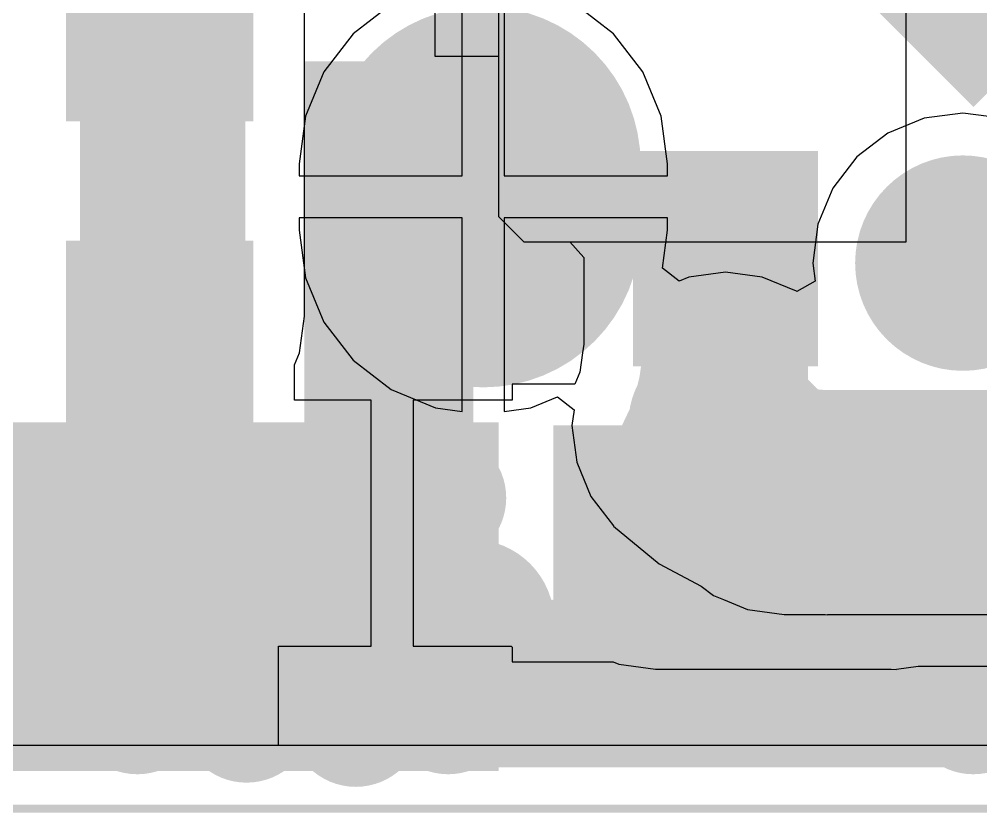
# Model space of a CAD drawing. Extents: x 56.2 to 141.8, y 48 to 96.4.
# Drawn here: x 105.36 to 111.17, y 47.96 to 52.76 of the extents above; entities that cross this region are included whole.
import ezdxf

# ---------------------------------------------------------------- set-up
doc = ezdxf.new("R2010")
doc.units = 0
doc.header["$MEASUREMENT"] = 0
for name, color, linetype in [('BOTTOMLAYER', 5, 'CONTINUOUS'), ('BOTTOMPASTE', 16, 'CONTINUOUS'), ('BOTTOMSOLDER', 6, 'CONTINUOUS'), ('KEEPOUTLAYER', 6, 'CONTINUOUS'), ('MULTILAYER', 9, 'CONTINUOUS'), ('TOPLAYER', 1, 'CONTINUOUS'), ('TOPPASTE', 8, 'CONTINUOUS'), ('TOPSOLDER', 216, 'CONTINUOUS')]:
    doc.layers.add(name, color=color, linetype=linetype)

msp = doc.modelspace()

# ---------------------------------------------------------------- linework, layer by layer
at = {"layer": 'BOTTOMLAYER'}
for p, q in [((108.2548, 53.761589), (108.2548, 51.562)), ((110.7186, 51.4096), (110.7186, 53.655011)), ((107.080134, 50.960404), (107.080134, 52.923867)), ((107.86919, 52.898332), (107.86919, 52.532801)), ((107.86919, 52.532801), (108.2548, 52.532801)), ((108.2548, 52.532801), (108.2548, 51.562)), ((108.2548, 51.562), (108.4072, 51.4096)), ((108.2548, 51.562), (108.4072, 51.4096)), ((108.4072, 51.4096), (110.7186, 51.4096)), ((108.4072, 51.4096), (108.686133, 51.4096)), ((108.686133, 51.4096), (108.769871, 51.314114)), ((108.769871, 51.314114), (108.769066, 51.308)), ((108.769066, 51.308), (108.769066, 50.790716)), ((107.050921, 50.738509), (107.080134, 50.960404)), ((108.769066, 50.790716), (108.762193, 50.738509)), ((107.020403, 50.664834), (107.050921, 50.738509)), ((108.762193, 50.738509), (108.746803, 50.621618)), ((107.020403, 50.451799), (107.020403, 50.664834)), ((108.746803, 50.621618), (108.716227, 50.547798)), ((108.716227, 50.547798), (108.336799, 50.547798)), ((108.336799, 50.547798), (108.336799, 50.451802)), ((107.484796, 50.451799), (107.020403, 50.451799)), ((107.484796, 49.7078), (107.484796, 50.451799)), ((108.330794, 50.451799), (107.738796, 50.451799)), ((107.738796, 50.451799), (107.738796, 49.7078)), ((108.336799, 50.451802), (108.330794, 50.451802)), ((108.330794, 50.451802), (108.330794, 50.451799)), ((107.484796, 48.963801), (107.484796, 49.7078)), ((107.738796, 49.7078), (107.738796, 48.963801)), ((106.924399, 48.362944), (106.924399, 48.963801)), ((106.924399, 48.963801), (107.484796, 48.963801)), ((107.738796, 48.963801), (108.330794, 48.963801)), ((108.330794, 48.963801), (108.330792, 48.963801)), ((108.330792, 48.963801), (108.336799, 48.957794)), ((108.330794, 48.963801), (108.330794, 48.963801)), ((108.336799, 48.957794), (108.336799, 48.867802)), ((108.336799, 48.867802), (108.948057, 48.867802)), ((108.948057, 48.867802), (108.980704, 48.854279)), ((108.980704, 48.854279), (109.202598, 48.825066)), ((110.659802, 48.825066), (110.79148, 48.842402)), ((110.79148, 48.842402), (111.474801, 48.842402)), ((109.202598, 48.825066), (110.628394, 48.825066)), ((110.628394, 48.825066), (110.659753, 48.821978)), ((110.659753, 48.821978), (110.659753, 48.825066)), ((110.659753, 48.825066), (110.659802, 48.825066)), ((112.9808, 48.362944), (106.924399, 48.362944))]:
    msp.add_line(p, q, dxfattribs=at)
at = {"layer": 'BOTTOMLAYER', "const_width": 1.000001}
for points in [[(106.2228, 50.960404), (106.2228, 53.7464)], [(110.576411, 53.481862), (111.480272, 52.578)], [(111.480272, 52.578), (113.691398, 52.578)], [(109.6264, 49.911), (109.6264, 51.308)], [(109.202598, 49.6824), (110.659802, 49.6824)]]:
    msp.add_lwpolyline(points, dxfattribs=at)
at = {"layer": 'BOTTOMLAYER'}
for points, const_width in [([(110.787, 51.280601, 1), (111.337001, 51.280601, 1)], 0.549999), ([(109.3764, 50.794092, 1), (109.876399, 50.794092, 1)], 0.499999), ([(109.3764, 50.794092, 1), (109.876399, 50.794092, 1)], 0.499999), ([(109.3764, 50.794092, 1), (109.876399, 50.794092, 1)], 0.499999), ([(109.3764, 50.794092, 1), (109.876399, 50.794092, 1)], 0.499999), ([(109.3764, 50.794092, 1), (109.876399, 50.794092, 1)], 0.499999), ([(109.3764, 50.794092, 1), (109.876399, 50.794092, 1)], 0.499999), ([(109.3764, 50.794092, 1), (109.876399, 50.794092, 1)], 0.499999), ([(109.3764, 50.794092, 1), (109.876399, 50.794092, 1)], 0.499999), ([(109.3764, 50.794092, 1), (109.876399, 50.794092, 1)], 0.499999), ([(109.3764, 50.794092, 1), (109.876399, 50.794092, 1)], 0.499999), ([(109.3764, 50.794092, 1), (109.876399, 50.794092, 1)], 0.499999), ([(109.3764, 50.794092, 1), (109.876399, 50.794092, 1)], 0.499999), ([(109.3764, 50.794092, 1), (109.876399, 50.794092, 1)], 0.499999), ([(109.3764, 50.794092, 1), (109.876399, 50.794092, 1)], 0.499999), ([(109.290594, 50.316841, 1), (109.790593, 50.316841, 1)], 0.499999), ([(109.290594, 50.316841, 1), (109.790593, 50.316841, 1)], 0.499999), ([(109.290594, 50.316841, 1), (109.790593, 50.316841, 1)], 0.499999), ([(109.290594, 50.316841, 1), (109.790593, 50.316841, 1)], 0.499999), ([(109.290594, 50.316841, 1), (109.790593, 50.316841, 1)], 0.499999), ([(109.290594, 50.316841, 1), (109.790593, 50.316841, 1)], 0.499999), ([(109.290594, 50.316841, 1), (109.790593, 50.316841, 1)], 0.499999), ([(109.290594, 50.316841, 1), (109.790593, 50.316841, 1)], 0.499999), ([(109.290594, 50.316841, 1), (109.790593, 50.316841, 1)], 0.499999), ([(109.290594, 50.316841, 1), (109.790593, 50.316841, 1)], 0.499999), ([(109.290594, 50.316841, 1), (109.790593, 50.316841, 1)], 0.499999), ([(109.290594, 50.316841, 1), (109.790593, 50.316841, 1)], 0.499999), ([(109.290594, 50.316841, 1), (109.790593, 50.316841, 1)], 0.499999), ([(109.290594, 50.316841, 1), (109.790593, 50.316841, 1)], 0.499999), ([(109.4264, 50.3682, 1), (109.8264, 50.3682, 1)], 0.399999), ([(108.926546, 49.708051, 1), (109.426545, 49.708051, 1)], 0.499999), ([(108.926546, 49.708051, 1), (109.426545, 49.708051, 1)], 0.499999), ([(108.926546, 49.708051, 1), (109.426545, 49.708051, 1)], 0.499999), ([(108.926546, 49.708051, 1), (109.426545, 49.708051, 1)], 0.499999), ([(108.926546, 49.708051, 1), (109.426545, 49.708051, 1)], 0.499999), ([(108.926546, 49.708051, 1), (109.426545, 49.708051, 1)], 0.499999), ([(108.926546, 49.708051, 1), (109.426545, 49.708051, 1)], 0.499999), ([(108.926546, 49.708051, 1), (109.426545, 49.708051, 1)], 0.499999), ([(108.926546, 49.708051, 1), (109.426545, 49.708051, 1)], 0.499999), ([(108.926546, 49.708051, 1), (109.426545, 49.708051, 1)], 0.499999), ([(108.926546, 49.708051, 1), (109.426545, 49.708051, 1)], 0.499999), ([(108.926546, 49.708051, 1), (109.426545, 49.708051, 1)], 0.499999), ([(108.926546, 49.708051, 1), (109.426545, 49.708051, 1)], 0.499999), ([(108.926546, 49.708051, 1), (109.426545, 49.708051, 1)], 0.499999), ([(110.409754, 49.6824, 1), (110.909753, 49.6824, 1)], 0.499999), ([(110.409754, 49.6824, 1), (110.909753, 49.6824, 1)], 0.499999), ([(110.409754, 49.6824, 1), (110.909753, 49.6824, 1)], 0.499999), ([(110.409754, 49.6824, 1), (110.909753, 49.6824, 1)], 0.499999), ([(110.409754, 49.6824, 1), (110.909753, 49.6824, 1)], 0.499999), ([(110.409754, 49.6824, 1), (110.909753, 49.6824, 1)], 0.499999), ([(110.409754, 49.6824, 1), (110.909753, 49.6824, 1)], 0.499999), ([(110.409754, 49.6824, 1), (110.909753, 49.6824, 1)], 0.499999), ([(110.409754, 49.6824, 1), (110.909753, 49.6824, 1)], 0.499999), ([(110.409754, 49.6824, 1), (110.909753, 49.6824, 1)], 0.499999), ([(110.409754, 49.6824, 1), (110.909753, 49.6824, 1)], 0.499999), ([(110.409754, 49.6824, 1), (110.909753, 49.6824, 1)], 0.499999), ([(110.409754, 49.6824, 1), (110.909753, 49.6824, 1)], 0.499999), ([(110.409754, 49.6824, 1), (110.909753, 49.6824, 1)], 0.499999), ([(107.7492, 49.8602, 1), (108.0492, 49.8602, 1)], 0.299999), ([(105.895, 49.7332, 1), (106.195, 49.7332, 1)], 0.299999), ([(106.53, 49.7078, 1), (106.83, 49.7078, 1)], 0.299999), ([(107.1396, 49.7586, 1), (107.4396, 49.7586, 1)], 0.299999), ([(107.8, 49.2506, 1), (108.1, 49.2506, 1)], 0.299999), ([(105.895, 49.1744, 1), (106.195, 49.1744, 1)], 0.299999), ([(106.5554, 49.149, 1), (106.8554, 49.149, 1)], 0.299999), ([(107.165, 49.0982, 1), (107.465, 49.0982, 1)], 0.299999), ([(108.3588, 48.6918, 1), (108.6588, 48.6918, 1)], 0.299999), ([(109.1462, 48.6664, 1), (109.4462, 48.6664, 1)], 0.299999), ([(110.086, 48.641, 1), (110.386, 48.641, 1)], 0.299999), ([(105.9204, 48.5902, 1), (106.2204, 48.5902, 1)], 0.299999), ([(106.5808, 48.5394, 1), (106.8808, 48.5394, 1)], 0.299999), ([(107.8, 48.5902, 1), (108.1, 48.5902, 1)], 0.299999), ([(110.975, 48.5902, 1), (111.275, 48.5902, 1)], 0.299999), ([(107.2412, 48.514, 1), (107.5412, 48.514, 1)], 0.299999)]:
    msp.add_lwpolyline(points, format="xyb", close=True, dxfattribs=dict(at, const_width=const_width))
at = {"layer": 'BOTTOMLAYER', "const_width": 1.000001}
for points in [[(109.6264, 50.794092, -0.198912), (109.176546, 49.708051)], [(109.6264, 50.794092, -0.198912), (109.176546, 49.708051)], [(109.6264, 50.794092, -0.198912), (109.176546, 49.708051)], [(109.6264, 50.794092, -0.198912), (109.176546, 49.708051)], [(109.6264, 50.794092, -0.198912), (109.176546, 49.708051)], [(109.6264, 50.794092, -0.198912), (109.176546, 49.708051)], [(109.6264, 50.794092, -0.198912), (109.176546, 49.708051)], [(109.6264, 50.794092, -0.198912), (109.176546, 49.708051)], [(109.6264, 50.794092, -0.198912), (109.176546, 49.708051)], [(109.6264, 50.794092, -0.198912), (109.176546, 49.708051)], [(109.6264, 50.794092, -0.198912), (109.176546, 49.708051)], [(109.6264, 50.794092, -0.198912), (109.176546, 49.708051)], [(109.6264, 50.794092, -0.198912), (109.176546, 49.708051)], [(109.6264, 50.794092, -0.198912), (109.176546, 49.708051)], [(110.659753, 49.6824, -0.263731), (109.540594, 50.316841)], [(110.659753, 49.6824, -0.263731), (109.540594, 50.316841)], [(110.659753, 49.6824, -0.263731), (109.540594, 50.316841)], [(110.659753, 49.6824, -0.263731), (109.540594, 50.316841)], [(110.659753, 49.6824, -0.263731), (109.540594, 50.316841)], [(110.659753, 49.6824, -0.263731), (109.540594, 50.316841)], [(110.659753, 49.6824, -0.263731), (109.540594, 50.316841)], [(110.659753, 49.6824, -0.263731), (109.540594, 50.316841)], [(110.659753, 49.6824, -0.263731), (109.540594, 50.316841)], [(110.659753, 49.6824, -0.263731), (109.540594, 50.316841)], [(110.659753, 49.6824, -0.263731), (109.540594, 50.316841)], [(110.659753, 49.6824, -0.263731), (109.540594, 50.316841)], [(110.659753, 49.6824, -0.263731), (109.540594, 50.316841)], [(110.659753, 49.6824, -0.263731), (109.540594, 50.316841)]]:
    msp.add_lwpolyline(points, format="xyb", dxfattribs=at)
at = {"layer": 'BOTTOMLAYER'}
for points in [[(105.740403, 52.240401), (106.670404, 52.240401), (105.740403, 53.220399), (106.670404, 53.220399)], [(107.080134, 48.3616), (108.102397, 48.3616), (107.080134, 52.5018), (108.102397, 52.5018)], [(109.1692, 50.758001), (110.0836, 50.758001), (109.1692, 51.857999), (110.0836, 51.857999)], [(105.740403, 50.335401), (106.670404, 50.335401), (105.740403, 51.315399), (106.670404, 51.315399)], [(108.076797, 50.197799), (107.146796, 50.197799), (108.076797, 49.217801), (107.146796, 49.217801)], [(109.616799, 50.197799), (108.686798, 50.197799), (109.616799, 49.217801), (108.686798, 49.217801)], [(110.194801, 49.192401), (111.124802, 49.192401), (110.194801, 50.172399), (111.124802, 50.172399)], [(105.7402, 48.3616), (108.1024, 48.3616), (105.7402, 49.9364), (108.1024, 49.9364)], [(106.670399, 49.359599), (105.740398, 49.359599), (106.670399, 48.379601), (105.740398, 48.379601)]]:
    msp.add_solid(points, dxfattribs=at)
at = {"layer": 'BOTTOMPASTE'}
for points in [[(105.740403, 52.240401), (106.670404, 52.240401), (105.740403, 53.220399), (106.670404, 53.220399)], [(109.1692, 50.758001), (110.0836, 50.758001), (109.1692, 51.857999), (110.0836, 51.857999)], [(105.740403, 50.335401), (106.670404, 50.335401), (105.740403, 51.315399), (106.670404, 51.315399)], [(108.076797, 50.197799), (107.146796, 50.197799), (108.076797, 49.217801), (107.146796, 49.217801)], [(109.616799, 50.197799), (108.686798, 50.197799), (109.616799, 49.217801), (108.686798, 49.217801)], [(110.194801, 49.192401), (111.124802, 49.192401), (110.194801, 50.172399), (111.124802, 50.172399)], [(106.670399, 49.359599), (105.740398, 49.359599), (106.670399, 48.379601), (105.740398, 48.379601)]]:
    msp.add_solid(points, dxfattribs=at)
at = {"layer": 'BOTTOMSOLDER'}
for points, const_width in [([(110.7362, 51.280601, 1), (111.387801, 51.280601, 1)], 0.651599), ([(109.3756, 50.3682, 1), (109.8772, 50.3682, 1)], 0.501599), ([(107.6984, 49.8602, 1), (108.1, 49.8602, 1)], 0.401599), ([(105.8442, 49.7332, 1), (106.2458, 49.7332, 1)], 0.401599), ([(107.0888, 49.7586, 1), (107.4904, 49.7586, 1)], 0.401599), ([(106.4792, 49.7078, 1), (106.8808, 49.7078, 1)], 0.401599), ([(107.7492, 49.2506, 1), (108.1508, 49.2506, 1)], 0.401599), ([(105.8442, 49.1744, 1), (106.2458, 49.1744, 1)], 0.401599), ([(106.5046, 49.149, 1), (106.9062, 49.149, 1)], 0.401599), ([(107.1142, 49.0982, 1), (107.5158, 49.0982, 1)], 0.401599), ([(108.308, 48.6918, 1), (108.7096, 48.6918, 1)], 0.401599), ([(109.0954, 48.6664, 1), (109.497, 48.6664, 1)], 0.401599), ([(110.0352, 48.641, 1), (110.4368, 48.641, 1)], 0.401599), ([(105.8696, 48.5902, 1), (106.2712, 48.5902, 1)], 0.401599), ([(107.7492, 48.5902, 1), (108.1508, 48.5902, 1)], 0.401599), ([(110.9242, 48.5902, 1), (111.3258, 48.5902, 1)], 0.401599), ([(106.53, 48.5394, 1), (106.9316, 48.5394, 1)], 0.401599), ([(107.1904, 48.514, 1), (107.592, 48.514, 1)], 0.401599)]:
    msp.add_lwpolyline(points, format="xyb", close=True, dxfattribs=dict(at, const_width=const_width))
for points in [[(105.638803, 52.138801), (106.772004, 52.138801), (105.638803, 53.321999), (106.772004, 53.321999)], [(109.0676, 50.656401), (110.1852, 50.656401), (109.0676, 51.959599), (110.1852, 51.959599)], [(105.638803, 50.233801), (106.772004, 50.233801), (105.638803, 51.416999), (106.772004, 51.416999)], [(108.178397, 50.299399), (107.045196, 50.299399), (108.178397, 49.116201), (107.045196, 49.116201)], [(109.718399, 50.299399), (108.585198, 50.299399), (109.718399, 49.116201), (108.585198, 49.116201)], [(110.093201, 49.090801), (111.226402, 49.090801), (110.093201, 50.273999), (111.226402, 50.273999)], [(106.771999, 49.461199), (105.638798, 49.461199), (106.771999, 48.278001), (105.638798, 48.278001)]]:
    msp.add_solid(points, dxfattribs=at)
at = {"layer": 'KEEPOUTLAYER', "const_width": 0.05}
msp.add_lwpolyline([(69.4436, 47.9806), (131.6482, 47.9806)], dxfattribs=at)
at = {"layer": 'MULTILAYER'}
for points, const_width in [([(110.787, 51.280601, 1), (111.337001, 51.280601, 1)], 0.549999), ([(109.4264, 50.3682, 1), (109.8264, 50.3682, 1)], 0.399999), ([(107.7492, 49.8602, 1), (108.0492, 49.8602, 1)], 0.299999), ([(105.895, 49.7332, 1), (106.195, 49.7332, 1)], 0.299999), ([(106.53, 49.7078, 1), (106.83, 49.7078, 1)], 0.299999), ([(107.1396, 49.7586, 1), (107.4396, 49.7586, 1)], 0.299999), ([(107.8, 49.2506, 1), (108.1, 49.2506, 1)], 0.299999), ([(105.895, 49.1744, 1), (106.195, 49.1744, 1)], 0.299999), ([(106.5554, 49.149, 1), (106.8554, 49.149, 1)], 0.299999), ([(107.165, 49.0982, 1), (107.465, 49.0982, 1)], 0.299999), ([(108.3588, 48.6918, 1), (108.6588, 48.6918, 1)], 0.299999), ([(109.1462, 48.6664, 1), (109.4462, 48.6664, 1)], 0.299999), ([(110.086, 48.641, 1), (110.386, 48.641, 1)], 0.299999), ([(105.9204, 48.5902, 1), (106.2204, 48.5902, 1)], 0.299999), ([(106.5808, 48.5394, 1), (106.8808, 48.5394, 1)], 0.299999), ([(107.8, 48.5902, 1), (108.1, 48.5902, 1)], 0.299999), ([(110.975, 48.5902, 1), (111.275, 48.5902, 1)], 0.299999), ([(107.2412, 48.514, 1), (107.5412, 48.514, 1)], 0.299999)]:
    msp.add_lwpolyline(points, format="xyb", close=True, dxfattribs=dict(at, const_width=const_width))
at = {"layer": 'TOPLAYER'}
for p, q in [((108.035001, 51.8076), (108.035001, 52.977407)), ((108.289001, 52.977407), (108.289001, 51.8076)), ((107.605238, 52.844944), (107.374619, 52.667985)), ((108.949383, 52.667985), (108.718764, 52.844944)), ((107.374619, 52.667985), (107.19766, 52.437365)), ((109.126343, 52.437365), (108.949383, 52.667985)), ((107.19766, 52.437365), (107.086418, 52.168803)), ((109.237584, 52.168803), (109.126343, 52.437365)), ((107.086418, 52.168803), (107.048475, 51.880602)), ((109.275527, 51.880602), (109.237584, 52.168803)), ((110.827053, 52.157432), (110.60812, 52.066746)), ((111.062, 52.188364), (110.827053, 52.157432)), ((111.296948, 52.157432), (111.062, 52.188364)), ((110.60812, 52.066746), (110.420114, 51.922487)), ((110.420114, 51.922487), (110.275855, 51.734481)), ((107.048475, 51.880602), (107.048475, 51.8076)), ((109.275527, 51.8076), (109.275527, 51.880602)), ((107.048475, 51.8076), (108.035001, 51.8076)), ((108.289001, 51.8076), (109.275527, 51.8076)), ((110.275855, 51.734481), (110.18517, 51.515548)), ((108.035001, 51.5536), (107.048475, 51.5536)), ((107.048475, 51.5536), (107.048475, 51.480598)), ((108.035001, 50.383793), (108.035001, 51.5536)), ((109.275527, 51.5536), (108.289001, 51.5536)), ((108.289001, 51.5536), (108.289001, 50.383793)), ((109.275527, 51.480598), (109.275527, 51.5536)), ((110.18517, 51.515548), (110.154237, 51.280601)), ((107.048475, 51.480598), (107.086418, 51.192397)), ((109.24508, 51.249331), (109.275527, 51.480598)), ((109.345837, 51.172019), (109.24508, 51.249331)), ((109.6264, 51.225534), (109.404506, 51.196319)), ((109.848294, 51.196319), (109.6264, 51.225534)), ((110.154237, 51.280601), (110.168609, 51.171447)), ((107.086418, 51.192397), (107.19766, 50.923835)), ((109.404506, 51.196319), (109.345837, 51.172019)), ((110.055068, 51.110672), (109.848294, 51.196319)), ((110.168609, 51.171447), (110.058622, 51.107945)), ((110.058622, 51.107945), (110.055068, 51.110672)), ((107.19766, 50.923835), (107.374619, 50.693216)), ((107.374619, 50.693216), (107.605238, 50.516257)), ((107.605238, 50.516257), (107.8738, 50.405015)), ((108.450202, 50.405015), (108.610306, 50.471332)), ((108.610306, 50.471332), (108.711063, 50.394019)), ((107.8738, 50.405015), (108.035001, 50.383793)), ((108.289001, 50.383793), (108.450202, 50.405015)), ((108.711063, 50.394019), (108.698355, 50.297489)), ((108.698355, 50.297489), (108.727568, 50.075595)), ((108.727568, 50.075595), (108.813216, 49.868821)), ((108.813216, 49.868821), (108.949462, 49.691262)), ((108.949462, 49.691262), (108.948413, 49.690213)), ((108.948413, 49.690213), (109.225951, 49.462444)), ((109.225951, 49.462444), (109.47891, 49.327234)), ((109.47891, 49.327234), (109.553332, 49.270128)), ((109.553332, 49.270128), (109.613896, 49.245042)), ((109.613896, 49.245042), (109.760106, 49.184479)), ((109.760106, 49.184479), (109.982, 49.155266)), ((109.982, 49.155266), (110.22841, 49.155266)), ((110.22841, 49.155266), (110.24347, 49.153783)), ((110.24347, 49.153783), (110.24347, 49.155266)), ((110.24347, 49.155266), (112.1156, 49.155266)), ((128.698737, 48.362944), (92.1512, 48.362944))]:
    msp.add_line(p, q, dxfattribs=at)
for points, const_width in [([(108.162001, 51.8806), (108.162001, 51.480601)], 1.699999), ([(109.6264, 50.3682), (109.982, 50.0126)], 1.000001), ([(109.982, 50.0126), (112.1156, 50.0126)], 1.000001), ([(104.2924, 49.657), (105.218799, 48.730601)], 1.000001), ([(105.218799, 48.730601), (125.946601, 48.730601)], 1.000001)]:
    msp.add_lwpolyline(points, dxfattribs=dict(at, const_width=const_width))
for points, const_width in [([(107.737001, 51.8806, 1), (108.587002, 51.8806, 1)], 0.849998), ([(107.737001, 51.480601, 1), (108.587002, 51.480601, 1)], 0.849998), ([(110.787, 51.280601, 1), (111.337001, 51.280601, 1)], 0.549999), ([(109.305689, 50.297489, 1), (109.805688, 50.297489, 1)], 0.499999), ([(109.305689, 50.297489, 1), (109.805688, 50.297489, 1)], 0.499999), ([(109.305689, 50.297489, 1), (109.805688, 50.297489, 1)], 0.499999), ([(109.305689, 50.297489, 1), (109.805688, 50.297489, 1)], 0.499999), ([(109.305689, 50.297489, 1), (109.805688, 50.297489, 1)], 0.499999), ([(109.305689, 50.297489, 1), (109.805688, 50.297489, 1)], 0.499999), ([(109.305689, 50.297489, 1), (109.805688, 50.297489, 1)], 0.499999), ([(109.305689, 50.297489, 1), (109.805688, 50.297489, 1)], 0.499999), ([(109.305689, 50.297489, 1), (109.805688, 50.297489, 1)], 0.499999), ([(109.305689, 50.297489, 1), (109.805688, 50.297489, 1)], 0.499999), ([(109.305689, 50.297489, 1), (109.805688, 50.297489, 1)], 0.499999), ([(109.305689, 50.297489, 1), (109.805688, 50.297489, 1)], 0.499999), ([(109.305689, 50.297489, 1), (109.805688, 50.297489, 1)], 0.499999), ([(109.305689, 50.297489, 1), (109.805688, 50.297489, 1)], 0.499999), ([(109.4264, 50.3682, 1), (109.8264, 50.3682, 1)], 0.399999), ([(109.993471, 50.0126, 1), (110.49347, 50.0126, 1)], 0.499999), ([(109.993471, 50.0126, 1), (110.49347, 50.0126, 1)], 0.499999), ([(109.993471, 50.0126, 1), (110.49347, 50.0126, 1)], 0.499999), ([(109.993471, 50.0126, 1), (110.49347, 50.0126, 1)], 0.499999), ([(109.993471, 50.0126, 1), (110.49347, 50.0126, 1)], 0.499999), ([(109.993471, 50.0126, 1), (110.49347, 50.0126, 1)], 0.499999), ([(109.993471, 50.0126, 1), (110.49347, 50.0126, 1)], 0.499999), ([(109.993471, 50.0126, 1), (110.49347, 50.0126, 1)], 0.499999), ([(109.993471, 50.0126, 1), (110.49347, 50.0126, 1)], 0.499999), ([(109.993471, 50.0126, 1), (110.49347, 50.0126, 1)], 0.499999), ([(109.993471, 50.0126, 1), (110.49347, 50.0126, 1)], 0.499999), ([(109.993471, 50.0126, 1), (110.49347, 50.0126, 1)], 0.499999), ([(109.993471, 50.0126, 1), (110.49347, 50.0126, 1)], 0.499999), ([(109.993471, 50.0126, 1), (110.49347, 50.0126, 1)], 0.499999), ([(107.7492, 49.8602, 1), (108.0492, 49.8602, 1)], 0.299999), ([(105.895, 49.7332, 1), (106.195, 49.7332, 1)], 0.299999), ([(106.53, 49.7078, 1), (106.83, 49.7078, 1)], 0.299999), ([(107.1396, 49.7586, 1), (107.4396, 49.7586, 1)], 0.299999), ([(107.558578, 49.109178, 1), (108.058577, 49.109178, 1)], 0.499999), ([(107.558578, 49.109178, 1), (108.058577, 49.109178, 1)], 0.499999), ([(107.558578, 49.109178, 1), (108.058577, 49.109178, 1)], 0.499999), ([(107.558578, 49.109178, 1), (108.058577, 49.109178, 1)], 0.499999), ([(107.558578, 49.109178, 1), (108.058577, 49.109178, 1)], 0.499999), ([(107.558578, 49.109178, 1), (108.058577, 49.109178, 1)], 0.499999), ([(107.558578, 49.109178, 1), (108.058577, 49.109178, 1)], 0.499999), ([(107.558578, 49.109178, 1), (108.058577, 49.109178, 1)], 0.499999), ([(107.558578, 49.109178, 1), (108.058577, 49.109178, 1)], 0.499999), ([(107.841423, 49.109178, 1), (108.341422, 49.109178, 1)], 0.499999), ([(107.841423, 49.109178, 1), (108.341422, 49.109178, 1)], 0.499999), ([(107.841423, 49.109178, 1), (108.341422, 49.109178, 1)], 0.499999), ([(107.841423, 49.109178, 1), (108.341422, 49.109178, 1)], 0.499999), ([(107.841423, 49.109178, 1), (108.341422, 49.109178, 1)], 0.499999), ([(107.841423, 49.109178, 1), (108.341422, 49.109178, 1)], 0.499999), ([(107.841423, 49.109178, 1), (108.341422, 49.109178, 1)], 0.499999), ([(107.841423, 49.109178, 1), (108.341422, 49.109178, 1)], 0.499999), ([(107.841423, 49.109178, 1), (108.341422, 49.109178, 1)], 0.499999), ([(106.517178, 49.058378, 1), (107.017177, 49.058378, 1)], 0.499999), ([(106.517178, 49.058378, 1), (107.017177, 49.058378, 1)], 0.499999), ([(106.517178, 49.058378, 1), (107.017177, 49.058378, 1)], 0.499999), ([(106.517178, 49.058378, 1), (107.017177, 49.058378, 1)], 0.499999), ([(106.517178, 49.058378, 1), (107.017177, 49.058378, 1)], 0.499999), ([(106.800023, 49.058378, 1), (107.300022, 49.058378, 1)], 0.499999), ([(106.800023, 49.058378, 1), (107.300022, 49.058378, 1)], 0.499999), ([(106.800023, 49.058378, 1), (107.300022, 49.058378, 1)], 0.499999), ([(106.800023, 49.058378, 1), (107.300022, 49.058378, 1)], 0.499999), ([(106.800023, 49.058378, 1), (107.300022, 49.058378, 1)], 0.499999), ([(107.8, 49.2506, 1), (108.1, 49.2506, 1)], 0.299999), ([(105.653578, 49.032978, 1), (106.153577, 49.032978, 1)], 0.499999), ([(105.653578, 49.032978, 1), (106.153577, 49.032978, 1)], 0.499999), ([(105.653578, 49.032978, 1), (106.153577, 49.032978, 1)], 0.499999), ([(105.653578, 49.032978, 1), (106.153577, 49.032978, 1)], 0.499999), ([(105.653578, 49.032978, 1), (106.153577, 49.032978, 1)], 0.499999), ([(105.653578, 49.032978, 1), (106.153577, 49.032978, 1)], 0.499999), ([(105.653578, 49.032978, 1), (106.153577, 49.032978, 1)], 0.499999), ([(105.653578, 49.032978, 1), (106.153577, 49.032978, 1)], 0.499999), ([(105.653578, 49.032978, 1), (106.153577, 49.032978, 1)], 0.499999), ([(105.936423, 49.032978, 1), (106.436422, 49.032978, 1)], 0.499999), ([(105.936423, 49.032978, 1), (106.436422, 49.032978, 1)], 0.499999), ([(105.936423, 49.032978, 1), (106.436422, 49.032978, 1)], 0.499999), ([(105.936423, 49.032978, 1), (106.436422, 49.032978, 1)], 0.499999), ([(105.936423, 49.032978, 1), (106.436422, 49.032978, 1)], 0.499999), ([(105.936423, 49.032978, 1), (106.436422, 49.032978, 1)], 0.499999), ([(105.936423, 49.032978, 1), (106.436422, 49.032978, 1)], 0.499999), ([(105.936423, 49.032978, 1), (106.436422, 49.032978, 1)], 0.499999), ([(105.936423, 49.032978, 1), (106.436422, 49.032978, 1)], 0.499999), ([(106.313978, 49.007578, 1), (106.813977, 49.007578, 1)], 0.499999), ([(106.313978, 49.007578, 1), (106.813977, 49.007578, 1)], 0.499999), ([(106.313978, 49.007578, 1), (106.813977, 49.007578, 1)], 0.499999), ([(106.313978, 49.007578, 1), (106.813977, 49.007578, 1)], 0.499999), ([(106.313978, 49.007578, 1), (106.813977, 49.007578, 1)], 0.499999), ([(106.313978, 49.007578, 1), (106.813977, 49.007578, 1)], 0.499999), ([(106.313978, 49.007578, 1), (106.813977, 49.007578, 1)], 0.499999), ([(106.313978, 49.007578, 1), (106.813977, 49.007578, 1)], 0.499999), ([(106.313978, 49.007578, 1), (106.813977, 49.007578, 1)], 0.499999), ([(106.596823, 49.007578, 1), (107.096822, 49.007578, 1)], 0.499999), ([(106.596823, 49.007578, 1), (107.096822, 49.007578, 1)], 0.499999), ([(106.596823, 49.007578, 1), (107.096822, 49.007578, 1)], 0.499999), ([(106.596823, 49.007578, 1), (107.096822, 49.007578, 1)], 0.499999), ([(106.596823, 49.007578, 1), (107.096822, 49.007578, 1)], 0.499999), ([(106.596823, 49.007578, 1), (107.096822, 49.007578, 1)], 0.499999), ([(106.596823, 49.007578, 1), (107.096822, 49.007578, 1)], 0.499999), ([(106.596823, 49.007578, 1), (107.096822, 49.007578, 1)], 0.499999), ([(106.596823, 49.007578, 1), (107.096822, 49.007578, 1)], 0.499999), ([(105.895, 49.1744, 1), (106.195, 49.1744, 1)], 0.299999), ([(106.5554, 49.149, 1), (106.8554, 49.149, 1)], 0.299999), ([(106.923578, 48.956778, 1), (107.423577, 48.956778, 1)], 0.499999), ([(106.923578, 48.956778, 1), (107.423577, 48.956778, 1)], 0.499999), ([(106.923578, 48.956778, 1), (107.423577, 48.956778, 1)], 0.499999), ([(106.923578, 48.956778, 1), (107.423577, 48.956778, 1)], 0.499999), ([(106.923578, 48.956778, 1), (107.423577, 48.956778, 1)], 0.499999), ([(106.923578, 48.956778, 1), (107.423577, 48.956778, 1)], 0.499999), ([(106.923578, 48.956778, 1), (107.423577, 48.956778, 1)], 0.499999), ([(106.923578, 48.956778, 1), (107.423577, 48.956778, 1)], 0.499999), ([(106.923578, 48.956778, 1), (107.423577, 48.956778, 1)], 0.499999), ([(107.101378, 48.956778, 1), (107.601377, 48.956778, 1)], 0.499999), ([(107.101378, 48.956778, 1), (107.601377, 48.956778, 1)], 0.499999), ([(107.101378, 48.956778, 1), (107.601377, 48.956778, 1)], 0.499999), ([(107.101378, 48.956778, 1), (107.601377, 48.956778, 1)], 0.499999), ([(107.101378, 48.956778, 1), (107.601377, 48.956778, 1)], 0.499999), ([(107.206423, 48.956778, 1), (107.706422, 48.956778, 1)], 0.499999), ([(107.206423, 48.956778, 1), (107.706422, 48.956778, 1)], 0.499999), ([(107.206423, 48.956778, 1), (107.706422, 48.956778, 1)], 0.499999), ([(107.206423, 48.956778, 1), (107.706422, 48.956778, 1)], 0.499999), ([(107.206423, 48.956778, 1), (107.706422, 48.956778, 1)], 0.499999), ([(107.206423, 48.956778, 1), (107.706422, 48.956778, 1)], 0.499999), ([(107.206423, 48.956778, 1), (107.706422, 48.956778, 1)], 0.499999), ([(107.206423, 48.956778, 1), (107.706422, 48.956778, 1)], 0.499999), ([(107.206423, 48.956778, 1), (107.706422, 48.956778, 1)], 0.499999), ([(107.384223, 48.956778, 1), (107.884222, 48.956778, 1)], 0.499999), ([(107.384223, 48.956778, 1), (107.884222, 48.956778, 1)], 0.499999), ([(107.384223, 48.956778, 1), (107.884222, 48.956778, 1)], 0.499999), ([(107.384223, 48.956778, 1), (107.884222, 48.956778, 1)], 0.499999), ([(107.384223, 48.956778, 1), (107.884222, 48.956778, 1)], 0.499999), ([(107.165, 49.0982, 1), (107.465, 49.0982, 1)], 0.299999), ([(105.206419, 48.730601, 1), (105.706418, 48.730601, 1)], 0.499999), ([(105.206419, 48.730601, 1), (105.706418, 48.730601, 1)], 0.499999), ([(105.206419, 48.730601, 1), (105.706418, 48.730601, 1)], 0.499999), ([(105.206419, 48.730601, 1), (105.706418, 48.730601, 1)], 0.499999), ([(105.206419, 48.730601, 1), (105.706418, 48.730601, 1)], 0.499999), ([(105.206419, 48.730601, 1), (105.706418, 48.730601, 1)], 0.499999), ([(105.206419, 48.730601, 1), (105.706418, 48.730601, 1)], 0.499999), ([(105.206419, 48.730601, 1), (105.706418, 48.730601, 1)], 0.499999), ([(105.206419, 48.730601, 1), (105.706418, 48.730601, 1)], 0.499999), ([(105.92814, 48.730601, 1), (106.428139, 48.730601, 1)], 0.499999), ([(105.92814, 48.730601, 1), (106.428139, 48.730601, 1)], 0.499999), ([(105.92814, 48.730601, 1), (106.428139, 48.730601, 1)], 0.499999), ([(105.92814, 48.730601, 1), (106.428139, 48.730601, 1)], 0.499999), ([(105.92814, 48.730601, 1), (106.428139, 48.730601, 1)], 0.499999), ([(105.92814, 48.730601, 1), (106.428139, 48.730601, 1)], 0.499999), ([(105.92814, 48.730601, 1), (106.428139, 48.730601, 1)], 0.499999), ([(105.92814, 48.730601, 1), (106.428139, 48.730601, 1)], 0.499999), ([(105.92814, 48.730601, 1), (106.428139, 48.730601, 1)], 0.499999), ([(106.008698, 48.730601, 1), (106.508697, 48.730601, 1)], 0.499999), ([(106.008698, 48.730601, 1), (106.508697, 48.730601, 1)], 0.499999), ([(106.008698, 48.730601, 1), (106.508697, 48.730601, 1)], 0.499999), ([(106.008698, 48.730601, 1), (106.508697, 48.730601, 1)], 0.499999), ([(106.008698, 48.730601, 1), (106.508697, 48.730601, 1)], 0.499999), ([(106.383582, 48.730601, 1), (106.883581, 48.730601, 1)], 0.499999), ([(106.383582, 48.730601, 1), (106.883581, 48.730601, 1)], 0.499999), ([(106.383582, 48.730601, 1), (106.883581, 48.730601, 1)], 0.499999), ([(106.383582, 48.730601, 1), (106.883581, 48.730601, 1)], 0.499999), ([(106.383582, 48.730601, 1), (106.883581, 48.730601, 1)], 0.499999), ([(106.383582, 48.730601, 1), (106.883581, 48.730601, 1)], 0.499999), ([(106.383582, 48.730601, 1), (106.883581, 48.730601, 1)], 0.499999), ([(106.383582, 48.730601, 1), (106.883581, 48.730601, 1)], 0.499999), ([(106.383582, 48.730601, 1), (106.883581, 48.730601, 1)], 0.499999), ([(106.660384, 48.730601, 1), (107.160383, 48.730601, 1)], 0.499999), ([(106.660384, 48.730601, 1), (107.160383, 48.730601, 1)], 0.499999), ([(106.660384, 48.730601, 1), (107.160383, 48.730601, 1)], 0.499999), ([(106.660384, 48.730601, 1), (107.160383, 48.730601, 1)], 0.499999), ([(106.660384, 48.730601, 1), (107.160383, 48.730601, 1)], 0.499999), ([(106.660384, 48.730601, 1), (107.160383, 48.730601, 1)], 0.499999), ([(106.660384, 48.730601, 1), (107.160383, 48.730601, 1)], 0.499999), ([(106.660384, 48.730601, 1), (107.160383, 48.730601, 1)], 0.499999), ([(106.660384, 48.730601, 1), (107.160383, 48.730601, 1)], 0.499999), ([(106.838184, 48.730601, 1), (107.338183, 48.730601, 1)], 0.499999), ([(106.838184, 48.730601, 1), (107.338183, 48.730601, 1)], 0.499999), ([(106.838184, 48.730601, 1), (107.338183, 48.730601, 1)], 0.499999), ([(106.838184, 48.730601, 1), (107.338183, 48.730601, 1)], 0.499999), ([(106.838184, 48.730601, 1), (107.338183, 48.730601, 1)], 0.499999), ([(106.927457, 48.730601, 1), (107.427456, 48.730601, 1)], 0.499999), ([(106.927457, 48.730601, 1), (107.427456, 48.730601, 1)], 0.499999), ([(106.927457, 48.730601, 1), (107.427456, 48.730601, 1)], 0.499999), ([(106.927457, 48.730601, 1), (107.427456, 48.730601, 1)], 0.499999), ([(106.927457, 48.730601, 1), (107.427456, 48.730601, 1)], 0.499999), ([(106.927457, 48.730601, 1), (107.427456, 48.730601, 1)], 0.499999), ([(106.927457, 48.730601, 1), (107.427456, 48.730601, 1)], 0.499999), ([(106.927457, 48.730601, 1), (107.427456, 48.730601, 1)], 0.499999), ([(106.927457, 48.730601, 1), (107.427456, 48.730601, 1)], 0.499999), ([(106.982661, 48.730601, 1), (107.48266, 48.730601, 1)], 0.499999), ([(106.982661, 48.730601, 1), (107.48266, 48.730601, 1)], 0.499999), ([(106.982661, 48.730601, 1), (107.48266, 48.730601, 1)], 0.499999), ([(106.982661, 48.730601, 1), (107.48266, 48.730601, 1)], 0.499999), ([(106.982661, 48.730601, 1), (107.48266, 48.730601, 1)], 0.499999), ([(106.982661, 48.730601, 1), (107.48266, 48.730601, 1)], 0.499999), ([(106.982661, 48.730601, 1), (107.48266, 48.730601, 1)], 0.499999), ([(106.982661, 48.730601, 1), (107.48266, 48.730601, 1)], 0.499999), ([(106.982661, 48.730601, 1), (107.48266, 48.730601, 1)], 0.499999), ([(107.308503, 48.730601, 1), (107.808502, 48.730601, 1)], 0.499999), ([(107.308503, 48.730601, 1), (107.808502, 48.730601, 1)], 0.499999), ([(107.308503, 48.730601, 1), (107.808502, 48.730601, 1)], 0.499999), ([(107.308503, 48.730601, 1), (107.808502, 48.730601, 1)], 0.499999), ([(107.308503, 48.730601, 1), (107.808502, 48.730601, 1)], 0.499999), ([(107.469617, 48.730601, 1), (107.969616, 48.730601, 1)], 0.499999), ([(107.469617, 48.730601, 1), (107.969616, 48.730601, 1)], 0.499999), ([(107.469617, 48.730601, 1), (107.969616, 48.730601, 1)], 0.499999), ([(107.469617, 48.730601, 1), (107.969616, 48.730601, 1)], 0.499999), ([(107.469617, 48.730601, 1), (107.969616, 48.730601, 1)], 0.499999), ([(107.469617, 48.730601, 1), (107.969616, 48.730601, 1)], 0.499999), ([(107.469617, 48.730601, 1), (107.969616, 48.730601, 1)], 0.499999), ([(107.469617, 48.730601, 1), (107.969616, 48.730601, 1)], 0.499999), ([(107.469617, 48.730601, 1), (107.969616, 48.730601, 1)], 0.499999), ([(107.647417, 48.730601, 1), (108.147416, 48.730601, 1)], 0.499999), ([(107.647417, 48.730601, 1), (108.147416, 48.730601, 1)], 0.499999), ([(107.647417, 48.730601, 1), (108.147416, 48.730601, 1)], 0.499999), ([(107.647417, 48.730601, 1), (108.147416, 48.730601, 1)], 0.499999), ([(107.647417, 48.730601, 1), (108.147416, 48.730601, 1)], 0.499999), ([(108.472544, 48.730601, 1), (108.972543, 48.730601, 1)], 0.499999), ([(108.472544, 48.730601, 1), (108.972543, 48.730601, 1)], 0.499999), ([(108.472544, 48.730601, 1), (108.972543, 48.730601, 1)], 0.499999), ([(108.472544, 48.730601, 1), (108.972543, 48.730601, 1)], 0.499999), ([(108.472544, 48.730601, 1), (108.972543, 48.730601, 1)], 0.499999), ([(108.472544, 48.730601, 1), (108.972543, 48.730601, 1)], 0.499999), ([(108.472544, 48.730601, 1), (108.972543, 48.730601, 1)], 0.499999), ([(108.472544, 48.730601, 1), (108.972543, 48.730601, 1)], 0.499999), ([(108.472544, 48.730601, 1), (108.972543, 48.730601, 1)], 0.499999), ([(108.3588, 48.6918, 1), (108.6588, 48.6918, 1)], 0.299999), ([(109.1462, 48.6664, 1), (109.4462, 48.6664, 1)], 0.299999), ([(110.086, 48.641, 1), (110.386, 48.641, 1)], 0.299999), ([(105.9204, 48.5902, 1), (106.2204, 48.5902, 1)], 0.299999), ([(106.5808, 48.5394, 1), (106.8808, 48.5394, 1)], 0.299999), ([(107.8, 48.5902, 1), (108.1, 48.5902, 1)], 0.299999), ([(110.975, 48.5902, 1), (111.275, 48.5902, 1)], 0.299999), ([(107.2412, 48.514, 1), (107.5412, 48.514, 1)], 0.299999)]:
    msp.add_lwpolyline(points, format="xyb", close=True, dxfattribs=dict(at, const_width=const_width))
at = {"layer": 'TOPLAYER', "const_width": 1.000001}
for points in [[(110.24347, 50.0126, -0.198912), (109.555689, 50.297489)], [(110.24347, 50.0126, -0.198912), (109.555689, 50.297489)], [(110.24347, 50.0126, -0.198912), (109.555689, 50.297489)], [(110.24347, 50.0126, -0.198912), (109.555689, 50.297489)], [(110.24347, 50.0126, -0.198912), (109.555689, 50.297489)], [(110.24347, 50.0126, -0.198912), (109.555689, 50.297489)], [(110.24347, 50.0126, -0.198912), (109.555689, 50.297489)], [(110.24347, 50.0126, -0.198912), (109.555689, 50.297489)], [(110.24347, 50.0126, -0.198912), (109.555689, 50.297489)], [(110.24347, 50.0126, -0.198912), (109.555689, 50.297489)], [(110.24347, 50.0126, -0.198912), (109.555689, 50.297489)], [(110.24347, 50.0126, -0.198912), (109.555689, 50.297489)], [(110.24347, 50.0126, -0.198912), (109.555689, 50.297489)], [(110.24347, 50.0126, -0.198912), (109.555689, 50.297489)], [(108.091422, 49.109178, -0.198912), (107.177456, 48.730601)], [(108.091422, 49.109178, -0.198912), (107.177456, 48.730601)], [(108.091422, 49.109178, -0.198912), (107.177456, 48.730601)], [(108.091422, 49.109178, -0.198912), (107.177456, 48.730601)], [(108.091422, 49.109178, -0.198912), (107.177456, 48.730601)], [(108.091422, 49.109178, -0.198912), (107.177456, 48.730601)], [(108.091422, 49.109178, -0.198912), (107.177456, 48.730601)], [(108.091422, 49.109178, -0.198912), (107.177456, 48.730601)], [(108.091422, 49.109178, -0.198912), (107.177456, 48.730601)], [(108.722544, 48.730601, -0.198912), (107.808578, 49.109178)], [(108.722544, 48.730601, -0.198912), (107.808578, 49.109178)], [(108.722544, 48.730601, -0.198912), (107.808578, 49.109178)], [(108.722544, 48.730601, -0.198912), (107.808578, 49.109178)], [(108.722544, 48.730601, -0.198912), (107.808578, 49.109178)], [(108.722544, 48.730601, -0.198912), (107.808578, 49.109178)], [(108.722544, 48.730601, -0.198912), (107.808578, 49.109178)], [(108.722544, 48.730601, -0.198912), (107.808578, 49.109178)], [(108.722544, 48.730601, -0.198912), (107.808578, 49.109178)], [(107.050022, 49.058378, -0.198912), (106.258698, 48.730601)], [(107.050022, 49.058378, -0.198912), (106.258698, 48.730601)], [(107.050022, 49.058378, -0.198912), (106.258698, 48.730601)], [(107.050022, 49.058378, -0.198912), (106.258698, 48.730601)], [(107.050022, 49.058378, -0.198912), (106.258698, 48.730601)], [(107.558502, 48.730601, -0.198912), (106.767178, 49.058378)], [(107.558502, 48.730601, -0.198912), (106.767178, 49.058378)], [(107.558502, 48.730601, -0.198912), (106.767178, 49.058378)], [(107.558502, 48.730601, -0.198912), (106.767178, 49.058378)], [(107.558502, 48.730601, -0.198912), (106.767178, 49.058378)], [(106.186422, 49.032978, -0.198912), (105.456418, 48.730601)], [(106.186422, 49.032978, -0.198912), (105.456418, 48.730601)], [(106.186422, 49.032978, -0.198912), (105.456418, 48.730601)], [(106.186422, 49.032978, -0.198912), (105.456418, 48.730601)], [(106.186422, 49.032978, -0.198912), (105.456418, 48.730601)], [(106.186422, 49.032978, -0.198912), (105.456418, 48.730601)], [(106.186422, 49.032978, -0.198912), (105.456418, 48.730601)], [(106.186422, 49.032978, -0.198912), (105.456418, 48.730601)], [(106.186422, 49.032978, -0.198912), (105.456418, 48.730601)], [(106.633581, 48.730601, -0.198912), (105.903578, 49.032978)], [(106.633581, 48.730601, -0.198912), (105.903578, 49.032978)], [(106.633581, 48.730601, -0.198912), (105.903578, 49.032978)], [(106.633581, 48.730601, -0.198912), (105.903578, 49.032978)], [(106.633581, 48.730601, -0.198912), (105.903578, 49.032978)], [(106.633581, 48.730601, -0.198912), (105.903578, 49.032978)], [(106.633581, 48.730601, -0.198912), (105.903578, 49.032978)], [(106.633581, 48.730601, -0.198912), (105.903578, 49.032978)], [(106.633581, 48.730601, -0.198912), (105.903578, 49.032978)], [(106.846822, 49.007578, -0.198912), (106.178139, 48.730601)], [(106.846822, 49.007578, -0.198912), (106.178139, 48.730601)], [(106.846822, 49.007578, -0.198912), (106.178139, 48.730601)], [(106.846822, 49.007578, -0.198912), (106.178139, 48.730601)], [(106.846822, 49.007578, -0.198912), (106.178139, 48.730601)], [(106.846822, 49.007578, -0.198912), (106.178139, 48.730601)], [(106.846822, 49.007578, -0.198912), (106.178139, 48.730601)], [(106.846822, 49.007578, -0.198912), (106.178139, 48.730601)], [(106.846822, 49.007578, -0.198912), (106.178139, 48.730601)], [(107.232661, 48.730601, -0.198912), (106.563978, 49.007578)], [(107.232661, 48.730601, -0.198912), (106.563978, 49.007578)], [(107.232661, 48.730601, -0.198912), (106.563978, 49.007578)], [(107.232661, 48.730601, -0.198912), (106.563978, 49.007578)], [(107.232661, 48.730601, -0.198912), (106.563978, 49.007578)], [(107.232661, 48.730601, -0.198912), (106.563978, 49.007578)], [(107.232661, 48.730601, -0.198912), (106.563978, 49.007578)], [(107.232661, 48.730601, -0.198912), (106.563978, 49.007578)], [(107.232661, 48.730601, -0.198912), (106.563978, 49.007578)], [(107.456422, 48.956778, -0.198912), (106.910383, 48.730601)], [(107.456422, 48.956778, -0.198912), (106.910383, 48.730601)], [(107.456422, 48.956778, -0.198912), (106.910383, 48.730601)], [(107.456422, 48.956778, -0.198912), (106.910383, 48.730601)], [(107.456422, 48.956778, -0.198912), (106.910383, 48.730601)], [(107.456422, 48.956778, -0.198912), (106.910383, 48.730601)], [(107.456422, 48.956778, -0.198912), (106.910383, 48.730601)], [(107.456422, 48.956778, -0.198912), (106.910383, 48.730601)], [(107.456422, 48.956778, -0.198912), (106.910383, 48.730601)], [(107.634222, 48.956778, -0.198912), (107.088183, 48.730601)], [(107.634222, 48.956778, -0.198912), (107.088183, 48.730601)], [(107.634222, 48.956778, -0.198912), (107.088183, 48.730601)], [(107.634222, 48.956778, -0.198912), (107.088183, 48.730601)], [(107.634222, 48.956778, -0.198912), (107.088183, 48.730601)], [(107.719617, 48.730601, -0.198912), (107.173578, 48.956778)], [(107.719617, 48.730601, -0.198912), (107.173578, 48.956778)], [(107.719617, 48.730601, -0.198912), (107.173578, 48.956778)], [(107.719617, 48.730601, -0.198912), (107.173578, 48.956778)], [(107.719617, 48.730601, -0.198912), (107.173578, 48.956778)], [(107.719617, 48.730601, -0.198912), (107.173578, 48.956778)], [(107.719617, 48.730601, -0.198912), (107.173578, 48.956778)], [(107.719617, 48.730601, -0.198912), (107.173578, 48.956778)], [(107.719617, 48.730601, -0.198912), (107.173578, 48.956778)], [(107.897417, 48.730601, -0.198912), (107.351378, 48.956778)], [(107.897417, 48.730601, -0.198912), (107.351378, 48.956778)], [(107.897417, 48.730601, -0.198912), (107.351378, 48.956778)], [(107.897417, 48.730601, -0.198912), (107.351378, 48.956778)], [(107.897417, 48.730601, -0.198912), (107.351378, 48.956778)]]:
    msp.add_lwpolyline(points, format="xyb", dxfattribs=at)
at = {"layer": 'TOPLAYER'}
msp.add_solid([(101.854, 48.2092), (108.2548, 48.2092), (101.854, 50.3174), (108.2548, 50.3174)], dxfattribs=at)
at = {"layer": 'TOPPASTE', "const_width": 1.699999}
msp.add_lwpolyline([(108.162001, 51.8806), (108.162001, 51.480601)], dxfattribs=at)
at = {"layer": 'TOPPASTE', "const_width": 0.849998}
for points in [[(107.737001, 51.8806, 1), (108.587002, 51.8806, 1)], [(107.737001, 51.480601, 1), (108.587002, 51.480601, 1)]]:
    msp.add_lwpolyline(points, format="xyb", close=True, dxfattribs=at)
at = {"layer": 'TOPSOLDER', "const_width": 1.903199}
msp.add_lwpolyline([(108.162001, 51.8806), (108.162001, 51.480601)], dxfattribs=at)
at = {"layer": 'TOPSOLDER'}
for points, const_width in [([(107.686201, 51.8806, 1), (108.637802, 51.8806, 1)], 0.951598), ([(107.686201, 51.480601, 1), (108.637802, 51.480601, 1)], 0.951598), ([(110.7362, 51.280601, 1), (111.387801, 51.280601, 1)], 0.651599), ([(109.3756, 50.3682, 1), (109.8772, 50.3682, 1)], 0.501599), ([(107.6984, 49.8602, 1), (108.1, 49.8602, 1)], 0.401599), ([(105.8442, 49.7332, 1), (106.2458, 49.7332, 1)], 0.401599), ([(107.0888, 49.7586, 1), (107.4904, 49.7586, 1)], 0.401599), ([(106.4792, 49.7078, 1), (106.8808, 49.7078, 1)], 0.401599), ([(107.7492, 49.2506, 1), (108.1508, 49.2506, 1)], 0.401599), ([(105.8442, 49.1744, 1), (106.2458, 49.1744, 1)], 0.401599), ([(106.5046, 49.149, 1), (106.9062, 49.149, 1)], 0.401599), ([(107.1142, 49.0982, 1), (107.5158, 49.0982, 1)], 0.401599), ([(108.308, 48.6918, 1), (108.7096, 48.6918, 1)], 0.401599), ([(109.0954, 48.6664, 1), (109.497, 48.6664, 1)], 0.401599), ([(110.0352, 48.641, 1), (110.4368, 48.641, 1)], 0.401599), ([(105.8696, 48.5902, 1), (106.2712, 48.5902, 1)], 0.401599), ([(107.7492, 48.5902, 1), (108.1508, 48.5902, 1)], 0.401599), ([(110.9242, 48.5902, 1), (111.3258, 48.5902, 1)], 0.401599), ([(106.53, 48.5394, 1), (106.9316, 48.5394, 1)], 0.401599), ([(107.1904, 48.514, 1), (107.592, 48.514, 1)], 0.401599)]:
    msp.add_lwpolyline(points, format="xyb", close=True, dxfattribs=dict(at, const_width=const_width))

doc.saveas('drawing.dxf')
